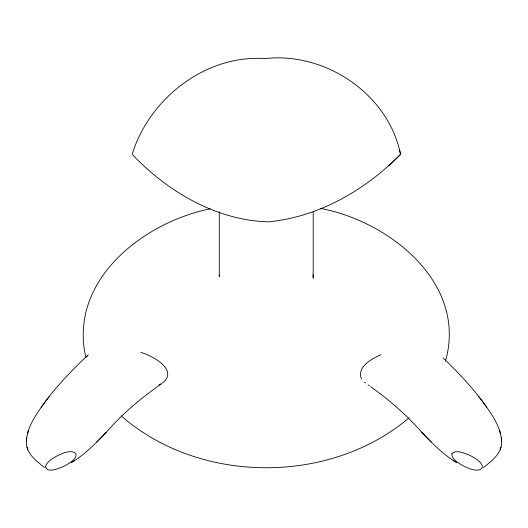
<?xml version="1.0" encoding="UTF-8"?>
<svg xmlns="http://www.w3.org/2000/svg" width="528" height="528" viewBox="0 0 528 528"><rect width="100%" height="100%" fill="white"/><g stroke="black" fill="none" stroke-linecap="round" stroke-linejoin="round"><path stroke-width="0.79" d="M88.275 354.809C67.604 374.345 47.606 395.314 33.106 419.951C29.528 426.769 26.413 434.168 26.4 441.995C26.004 453.776 36.511 460.852 44.477 467.636M26.426 440.959L26.71 437.62M483.523 467.636C491.786 460.726 502.59 453.156 501.574 440.959C501.244 432.34 497.396 424.327 493.205 416.962C479.477 395.05 461.769 375.877 443.177 358.03M445.441 361.264C467.683 283.305 389.499 221.311 320.529 208.435M28.38 430.643L27.403 434.128M500.128 449.843L500.986 447.084M41.21 407.233L49.229 396.561M86.467 357.04L87.734 355.364M71.095 462.766C86.005 453.922 97.99 441.144 109.679 428.531C124.885 411.596 142.547 397.056 161.146 384.008M106.227 432.247L96.367 442.53M388.912 165.799L400.547 154.334C388.344 93.958 325.288 51.737 264.924 58.582C205.55 54.536 149.285 98.518 132.158 154.334C167.455 191.506 216.223 220.447 268.462 221.826C318.806 217.008 365.508 189.968 400.547 154.334L399.584 150.124M409.187 417.714C330.535 484.671 200.627 484.44 122.39 416.909L121.295 415.787M162.532 382.978C179.084 369.838 151.853 355.423 140.844 352.427M72.376 461.974L74.375 460.753M159.04 384.892L161.489 383.671M380.992 354.75C371.903 358.69 356.354 366.934 361.469 379.064M210.243 208.837C142.936 222.328 68.27 280.79 85.846 357.258M370.55 386.641C389.261 399.874 406.56 415.087 421.773 432.247C432.029 443.216 442.728 454.087 455.624 461.974M453.625 460.753L456.905 462.766M364.426 382.279L365.468 382.978M368.082 384.886L369.316 385.763M431.633 442.53L421.773 432.247M478.771 396.561L486.79 407.233M27.014 447.084L27.872 449.843M500.597 434.128L499.62 430.643M501.29 437.62L501.574 440.959M313.196 211.741L313.196 278.322M219.285 211.748L219.285 276.692M219.351 276.382A46.966 30.241 0 0 1 219.529 274.844M312.965 274.745A46.966 30.241 0 0 1 313.223 277.847M45.487 466.732C47.269 473.246 57.149 468.805 61.492 467.366A70.937 55.183 45.6 0 0 66.957 464.62C83.582 455.09 75.049 447.348 60.232 454.443A70.937 55.183 45.6 0 0 54.767 457.189C51.11 459.584 46.682 462.231 45.487 466.732M451.876 453.856C451.585 459.03 457.36 462.046 461.043 464.62A70.937 55.183 -45.6 0 0 466.508 467.366C481.318 474.461 489.852 466.719 473.233 457.189A70.937 55.183 -45.6 0 0 467.768 454.443C463.082 452.958 455.776 449.335 451.876 453.856"/></g></svg>
